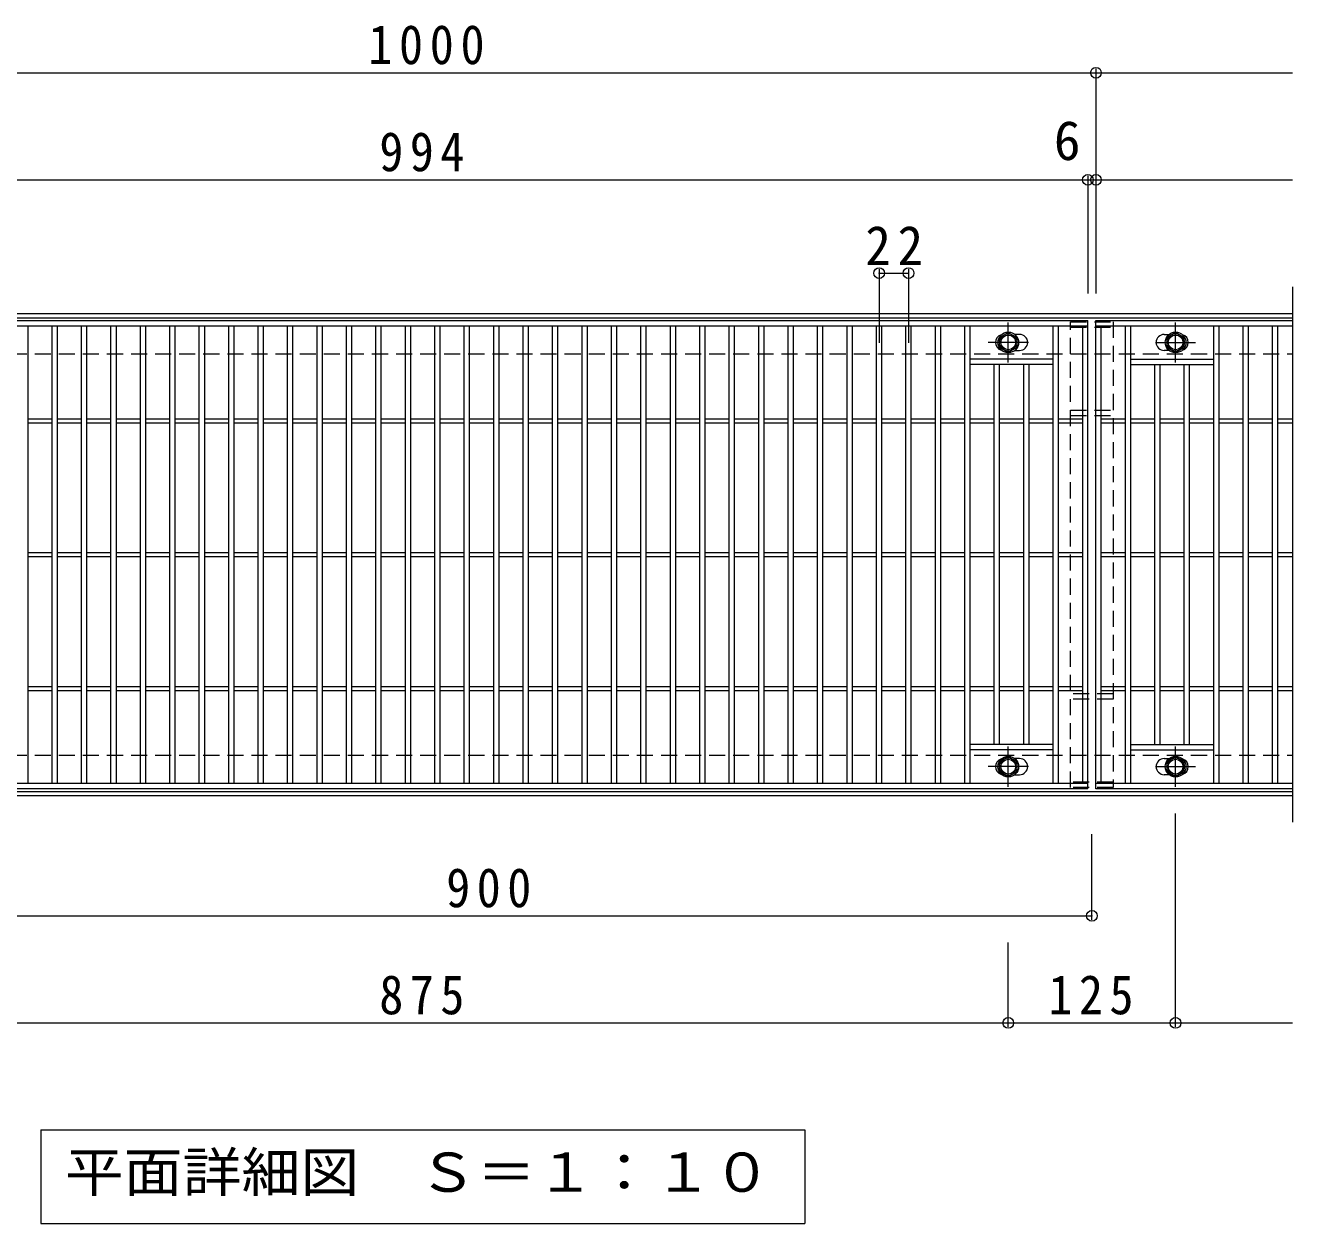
# Model space of a CAD drawing. Units: millimetres on the paper, enlarged 2 times, with parts at other scales. Extents: x -407 to 421, y -392 to 305.
# Drawn here: x -48.4 to 141, y 125.8 to 304.9 of the extents above; entities that cross this region are included whole.
import ezdxf
from ezdxf.enums import TextEntityAlignment as Align

# ---------------------------------------------------------------- set-up
doc = ezdxf.new("R2010")
doc.units = ezdxf.units.MM
doc.header["$LTSCALE"] = 2
doc.header["$PDMODE"] = 32
doc.header["$PDSIZE"] = 1.6
doc.linetypes.add('CHAIN1', pattern=[8, 5, -1, 1, -1])
doc.linetypes.add('DASHED1', pattern=[1.8, 1.2, -0.6])
for name, color, linetype, lineweight in [('C-1_躯体', 2, 'Continuous', 9), ('C-2_仕上', 3, 'Continuous', 9), ('C-4_文字', 7, 'Continuous', 9), ('C-5_建具', 7, 'Continuous', 9), ('C-8_ハッチ', 3, 'DASHED1', 9), ('C-B_衛生陶器', 2, 'Continuous', 9)]:
    doc.layers.add(name, color=color, linetype=linetype, lineweight=lineweight)
doc.styles.add('ＭＳ ゴシック', font='')
doc.styles.get('ＭＳ ゴシック').set_extended_font_data('MS Gothic')

msp = doc.modelspace()

# ---------------------------------------------------------------- linework, layer by layer
at = {"layer": 'C-1_躯体'}
for p, q in [((-119.021, 261.786), (140.979, 261.786)), ((-119.021, 261.186), (140.979, 261.186)), ((-119.021, 190.386), (140.979, 190.386)), ((-119.021, 189.786), (140.979, 189.786))]:
    msp.add_line(p, q, dxfattribs=at)
at = {"layer": 'C-2_仕上'}
for p, q in [((140.979, 265.786), (140.979, 185.786)), ((-88.421, 260.786), (110.379, 260.786)), ((-88.421, 259.986), (110.379, 259.986)), ((-48.021, 191.586), (-48.021, 259.986)), ((-44.421, 191.586), (-44.421, 259.986)), ((-43.621, 191.586), (-43.621, 259.986)), ((-40.021, 191.586), (-40.021, 259.986)), ((-39.221, 191.586), (-39.221, 259.986)), ((-35.621, 191.586), (-35.621, 259.986)), ((-34.821, 191.586), (-34.821, 259.986)), ((-31.221, 191.586), (-31.221, 259.986)), ((-30.421, 191.586), (-30.421, 259.986)), ((-26.821, 191.586), (-26.821, 259.986)), ((-26.021, 191.586), (-26.021, 259.986)), ((-22.421, 191.586), (-22.421, 259.986)), ((-21.621, 191.586), (-21.621, 259.986)), ((-18.021, 191.586), (-18.021, 259.986)), ((-17.221, 191.586), (-17.221, 259.986)), ((-13.621, 191.586), (-13.621, 259.986)), ((-12.821, 191.586), (-12.821, 259.986)), ((-9.221, 191.586), (-9.221, 259.986)), ((-8.421, 191.586), (-8.421, 259.986)), ((-4.821, 191.586), (-4.821, 259.986)), ((-4.021, 191.586), (-4.021, 259.986)), ((-0.421, 191.586), (-0.421, 259.986)), ((0.379, 191.586), (0.379, 259.986)), ((3.979, 191.586), (3.979, 259.986)), ((4.779, 191.586), (4.779, 259.986)), ((8.379, 191.586), (8.379, 259.986)), ((9.179, 191.586), (9.179, 259.986)), ((12.779, 191.586), (12.779, 259.986)), ((13.579, 191.586), (13.579, 259.986)), ((17.179, 191.586), (17.179, 259.986)), ((17.979, 191.586), (17.979, 259.986)), ((21.579, 191.586), (21.579, 259.986)), ((22.379, 191.586), (22.379, 259.986)), ((25.979, 191.586), (25.979, 259.986)), ((26.779, 191.586), (26.779, 259.986)), ((30.379, 191.586), (30.379, 259.986)), ((31.179, 191.586), (31.179, 259.986)), ((34.779, 191.586), (34.779, 259.986)), ((35.579, 191.586), (35.579, 259.986)), ((39.179, 191.586), (39.179, 259.986)), ((39.979, 191.586), (39.979, 259.986)), ((43.579, 191.586), (43.579, 259.986)), ((44.379, 191.586), (44.379, 259.986)), ((47.979, 191.586), (47.979, 259.986)), ((48.779, 191.586), (48.779, 259.986)), ((52.379, 191.586), (52.379, 259.986)), ((53.179, 191.586), (53.179, 259.986)), ((56.779, 191.586), (56.779, 259.986)), ((57.579, 191.586), (57.579, 259.986)), ((61.179, 191.586), (61.179, 259.986)), ((61.979, 191.586), (61.979, 259.986)), ((65.579, 191.586), (65.579, 259.986)), ((66.379, 191.586), (66.379, 259.986)), ((69.979, 191.586), (69.979, 259.986)), ((70.779, 191.586), (70.779, 259.986)), ((74.379, 191.586), (74.379, 259.986)), ((75.179, 191.586), (75.179, 259.986)), ((78.779, 191.586), (78.779, 259.986)), ((79.579, 191.586), (79.579, 259.986)), ((83.179, 191.586), (83.179, 259.986)), ((83.979, 191.586), (83.979, 259.986)), ((87.579, 191.586), (87.579, 259.986)), ((88.379, 191.586), (88.379, 259.986)), ((91.979, 191.586), (91.979, 259.986)), ((92.779, 191.586), (92.779, 259.986)), ((105.179, 191.586), (105.179, 259.986)), ((105.979, 191.586), (105.979, 259.986)), ((109.579, 259.986), (109.579, 191.586)), ((110.379, 190.786), (110.379, 260.786)), ((111.579, 260.786), (140.979, 260.786)), ((111.579, 190.786), (111.579, 260.786)), ((111.579, 259.986), (140.979, 259.986)), ((112.379, 191.586), (112.379, 259.986)), ((115.979, 191.586), (115.979, 259.986)), ((116.779, 191.586), (116.779, 259.986)), ((129.179, 191.586), (129.179, 259.986)), ((129.979, 191.586), (129.979, 259.986)), ((133.579, 191.586), (133.579, 259.986)), ((134.379, 191.586), (134.379, 259.986)), ((137.979, 191.586), (137.979, 259.986)), ((138.779, 191.586), (138.779, 259.986)), ((100.179, 258.686), (99.46, 258.686)), ((121.779, 258.686), (122.498, 258.686)), ((99.46, 256.286), (100.179, 256.286)), ((122.498, 256.286), (121.779, 256.286)), ((105.179, 254.986), (92.779, 254.986)), ((105.179, 254.186), (92.779, 254.186)), ((96.379, 197.386), (96.379, 254.186)), ((97.179, 197.386), (97.179, 254.186)), ((100.779, 197.386), (100.779, 254.186)), ((101.579, 197.386), (101.579, 254.186)), ((116.779, 254.986), (129.179, 254.986)), ((116.779, 254.186), (129.179, 254.186)), ((120.379, 197.386), (120.379, 254.186)), ((121.179, 197.386), (121.179, 254.186)), ((124.779, 197.386), (124.779, 254.186)), ((125.579, 197.386), (125.579, 254.186)), ((-48.021, 246.086), (-44.421, 246.086)), ((-48.021, 245.486), (-44.421, 245.486)), ((-43.621, 246.086), (-40.021, 246.086)), ((-43.621, 245.486), (-40.021, 245.486)), ((-39.221, 246.086), (-35.621, 246.086)), ((-39.221, 245.486), (-35.621, 245.486)), ((-34.821, 246.086), (-31.221, 246.086)), ((-34.821, 245.486), (-31.221, 245.486)), ((-30.421, 246.086), (-26.821, 246.086)), ((-30.421, 245.486), (-26.821, 245.486)), ((-26.021, 246.086), (-22.421, 246.086)), ((-26.021, 245.486), (-22.421, 245.486)), ((-21.621, 246.086), (-18.021, 246.086)), ((-21.621, 245.486), (-18.021, 245.486)), ((-17.221, 246.086), (-13.621, 246.086)), ((-17.221, 245.486), (-13.621, 245.486)), ((-12.821, 246.086), (-9.221, 246.086)), ((-12.821, 245.486), (-9.221, 245.486)), ((-8.421, 246.086), (-4.821, 246.086)), ((-8.421, 245.486), (-4.821, 245.486)), ((-4.021, 246.086), (-0.421, 246.086)), ((-4.021, 245.486), (-0.421, 245.486)), ((0.379, 246.086), (3.979, 246.086)), ((0.379, 245.486), (3.979, 245.486)), ((4.779, 246.086), (8.379, 246.086)), ((4.779, 245.486), (8.379, 245.486)), ((9.179, 246.086), (12.779, 246.086)), ((9.179, 245.486), (12.779, 245.486)), ((13.579, 246.086), (17.179, 246.086)), ((13.579, 245.486), (17.179, 245.486)), ((17.979, 246.086), (21.579, 246.086)), ((17.979, 245.486), (21.579, 245.486)), ((22.379, 246.086), (25.979, 246.086)), ((22.379, 245.486), (25.979, 245.486)), ((26.779, 246.086), (30.379, 246.086)), ((26.779, 245.486), (30.379, 245.486)), ((31.179, 246.086), (34.779, 246.086)), ((31.179, 245.486), (34.779, 245.486)), ((35.579, 246.086), (39.179, 246.086)), ((35.579, 245.486), (39.179, 245.486)), ((39.979, 246.086), (43.579, 246.086)), ((39.979, 245.486), (43.579, 245.486)), ((44.379, 246.086), (47.979, 246.086)), ((44.379, 245.486), (47.979, 245.486)), ((48.779, 246.086), (52.379, 246.086)), ((48.779, 245.486), (52.379, 245.486)), ((53.179, 246.086), (56.779, 246.086)), ((53.179, 245.486), (56.779, 245.486)), ((57.579, 246.086), (61.179, 246.086)), ((57.579, 245.486), (61.179, 245.486)), ((61.979, 246.086), (65.579, 246.086)), ((61.979, 245.486), (65.579, 245.486)), ((66.379, 246.086), (69.979, 246.086)), ((66.379, 245.486), (69.979, 245.486)), ((70.779, 246.086), (74.379, 246.086)), ((70.779, 245.486), (74.379, 245.486)), ((75.179, 246.086), (78.779, 246.086)), ((75.179, 245.486), (78.779, 245.486)), ((79.579, 246.086), (83.179, 246.086)), ((79.579, 245.486), (83.179, 245.486)), ((83.979, 246.086), (87.579, 246.086)), ((83.979, 245.486), (87.579, 245.486)), ((88.379, 246.086), (91.979, 246.086)), ((88.379, 245.486), (91.979, 245.486)), ((92.779, 246.086), (96.379, 246.086)), ((92.779, 245.486), (96.379, 245.486)), ((97.179, 246.086), (100.779, 246.086)), ((97.179, 245.486), (100.779, 245.486)), ((101.579, 246.086), (105.179, 246.086)), ((101.579, 245.486), (105.179, 245.486)), ((105.979, 246.086), (109.579, 246.086)), ((105.979, 245.486), (109.579, 245.486)), ((112.379, 246.086), (115.979, 246.086)), ((112.379, 245.486), (115.979, 245.486)), ((116.779, 246.086), (120.379, 246.086)), ((116.779, 245.486), (120.379, 245.486)), ((121.179, 246.086), (124.779, 246.086)), ((121.179, 245.486), (124.779, 245.486)), ((125.579, 246.086), (129.179, 246.086)), ((125.579, 245.486), (129.179, 245.486)), ((129.979, 246.086), (133.579, 246.086)), ((129.979, 245.486), (133.579, 245.486)), ((134.379, 246.086), (137.979, 246.086)), ((134.379, 245.486), (137.979, 245.486)), ((138.779, 246.086), (140.979, 246.086)), ((138.779, 245.486), (140.979, 245.486)), ((-48.021, 226.086), (-44.421, 226.086)), ((-48.021, 225.486), (-44.421, 225.486)), ((-43.621, 226.086), (-40.021, 226.086)), ((-43.621, 225.486), (-40.021, 225.486)), ((-39.221, 226.086), (-35.621, 226.086)), ((-39.221, 225.486), (-35.621, 225.486)), ((-34.821, 226.086), (-31.221, 226.086)), ((-34.821, 225.486), (-31.221, 225.486)), ((-30.421, 226.086), (-26.821, 226.086)), ((-30.421, 225.486), (-26.821, 225.486)), ((-26.021, 226.086), (-22.421, 226.086)), ((-26.021, 225.486), (-22.421, 225.486)), ((-21.621, 226.086), (-18.021, 226.086)), ((-21.621, 225.486), (-18.021, 225.486)), ((-17.221, 226.086), (-13.621, 226.086)), ((-17.221, 225.486), (-13.621, 225.486)), ((-12.821, 226.086), (-9.221, 226.086)), ((-12.821, 225.486), (-9.221, 225.486)), ((-8.421, 226.086), (-4.821, 226.086)), ((-8.421, 225.486), (-4.821, 225.486)), ((-4.021, 226.086), (-0.421, 226.086)), ((-4.021, 225.486), (-0.421, 225.486)), ((0.379, 226.086), (3.979, 226.086)), ((0.379, 225.486), (3.979, 225.486)), ((4.779, 226.086), (8.379, 226.086)), ((4.779, 225.486), (8.379, 225.486)), ((9.179, 226.086), (12.779, 226.086)), ((9.179, 225.486), (12.779, 225.486)), ((13.579, 226.086), (17.179, 226.086)), ((13.579, 225.486), (17.179, 225.486)), ((17.979, 226.086), (21.579, 226.086)), ((17.979, 225.486), (21.579, 225.486)), ((22.379, 226.086), (25.979, 226.086)), ((22.379, 225.486), (25.979, 225.486)), ((26.779, 226.086), (30.379, 226.086)), ((26.779, 225.486), (30.379, 225.486)), ((31.179, 226.086), (34.779, 226.086)), ((31.179, 225.486), (34.779, 225.486)), ((35.579, 226.086), (39.179, 226.086)), ((35.579, 225.486), (39.179, 225.486)), ((39.979, 226.086), (43.579, 226.086)), ((39.979, 225.486), (43.579, 225.486)), ((44.379, 226.086), (47.979, 226.086)), ((44.379, 225.486), (47.979, 225.486)), ((48.779, 226.086), (52.379, 226.086)), ((48.779, 225.486), (52.379, 225.486)), ((53.179, 226.086), (56.779, 226.086)), ((53.179, 225.486), (56.779, 225.486)), ((57.579, 226.086), (61.179, 226.086)), ((57.579, 225.486), (61.179, 225.486)), ((61.979, 226.086), (65.579, 226.086)), ((61.979, 225.486), (65.579, 225.486)), ((66.379, 226.086), (69.979, 226.086)), ((66.379, 225.486), (69.979, 225.486)), ((70.779, 226.086), (74.379, 226.086)), ((70.779, 225.486), (74.379, 225.486)), ((75.179, 226.086), (78.779, 226.086)), ((75.179, 225.486), (78.779, 225.486)), ((79.579, 226.086), (83.179, 226.086)), ((79.579, 225.486), (83.179, 225.486)), ((83.979, 226.086), (87.579, 226.086)), ((83.979, 225.486), (87.579, 225.486)), ((88.379, 226.086), (91.979, 226.086)), ((88.379, 225.486), (91.979, 225.486)), ((92.779, 226.086), (96.379, 226.086)), ((92.779, 225.486), (96.379, 225.486)), ((97.179, 226.086), (100.779, 226.086)), ((97.179, 225.486), (100.779, 225.486)), ((101.579, 226.086), (105.179, 226.086)), ((101.579, 225.486), (105.179, 225.486)), ((105.979, 226.086), (109.579, 226.086)), ((105.979, 225.486), (109.579, 225.486)), ((112.379, 226.086), (115.979, 226.086)), ((112.379, 225.486), (115.979, 225.486)), ((116.779, 226.086), (120.379, 226.086)), ((116.779, 225.486), (120.379, 225.486)), ((121.179, 226.086), (124.779, 226.086)), ((121.179, 225.486), (124.779, 225.486)), ((125.579, 226.086), (129.179, 226.086)), ((125.579, 225.486), (129.179, 225.486)), ((129.979, 226.086), (133.579, 226.086)), ((129.979, 225.486), (133.579, 225.486)), ((134.379, 226.086), (137.979, 226.086)), ((134.379, 225.486), (137.979, 225.486)), ((138.779, 226.086), (140.979, 226.086)), ((138.779, 225.486), (140.979, 225.486)), ((-48.021, 206.086), (-44.421, 206.086)), ((-48.021, 205.486), (-44.421, 205.486)), ((-43.621, 206.086), (-40.021, 206.086)), ((-43.621, 205.486), (-40.021, 205.486)), ((-39.221, 206.086), (-35.621, 206.086)), ((-39.221, 205.486), (-35.621, 205.486)), ((-34.821, 206.086), (-31.221, 206.086)), ((-34.821, 205.486), (-31.221, 205.486)), ((-30.421, 206.086), (-26.821, 206.086)), ((-30.421, 205.486), (-26.821, 205.486)), ((-26.021, 206.086), (-22.421, 206.086)), ((-26.021, 205.486), (-22.421, 205.486)), ((-21.621, 206.086), (-18.021, 206.086)), ((-21.621, 205.486), (-18.021, 205.486)), ((-17.221, 206.086), (-13.621, 206.086)), ((-17.221, 205.486), (-13.621, 205.486)), ((-12.821, 206.086), (-9.221, 206.086)), ((-12.821, 205.486), (-9.221, 205.486)), ((-8.421, 206.086), (-4.821, 206.086)), ((-8.421, 205.486), (-4.821, 205.486)), ((-4.021, 206.086), (-0.421, 206.086)), ((-4.021, 205.486), (-0.421, 205.486)), ((0.379, 206.086), (3.979, 206.086)), ((0.379, 205.486), (3.979, 205.486)), ((4.779, 206.086), (8.379, 206.086)), ((4.779, 205.486), (8.379, 205.486)), ((9.179, 206.086), (12.779, 206.086)), ((9.179, 205.486), (12.779, 205.486)), ((13.579, 206.086), (17.179, 206.086)), ((13.579, 205.486), (17.179, 205.486)), ((17.979, 206.086), (21.579, 206.086)), ((17.979, 205.486), (21.579, 205.486)), ((22.379, 206.086), (25.979, 206.086)), ((22.379, 205.486), (25.979, 205.486)), ((26.779, 206.086), (30.379, 206.086)), ((26.779, 205.486), (30.379, 205.486)), ((31.179, 206.086), (34.779, 206.086)), ((31.179, 205.486), (34.779, 205.486)), ((35.579, 206.086), (39.179, 206.086)), ((35.579, 205.486), (39.179, 205.486)), ((39.979, 206.086), (43.579, 206.086)), ((39.979, 205.486), (43.579, 205.486)), ((44.379, 206.086), (47.979, 206.086)), ((44.379, 205.486), (47.979, 205.486)), ((48.779, 206.086), (52.379, 206.086)), ((48.779, 205.486), (52.379, 205.486)), ((53.179, 206.086), (56.779, 206.086)), ((53.179, 205.486), (56.779, 205.486)), ((57.579, 206.086), (61.179, 206.086)), ((57.579, 205.486), (61.179, 205.486)), ((61.979, 206.086), (65.579, 206.086)), ((61.979, 205.486), (65.579, 205.486)), ((66.379, 206.086), (69.979, 206.086)), ((66.379, 205.486), (69.979, 205.486)), ((70.779, 206.086), (74.379, 206.086)), ((70.779, 205.486), (74.379, 205.486)), ((75.179, 206.086), (78.779, 206.086)), ((75.179, 205.486), (78.779, 205.486)), ((79.579, 206.086), (83.179, 206.086)), ((79.579, 205.486), (83.179, 205.486)), ((83.979, 206.086), (87.579, 206.086)), ((83.979, 205.486), (87.579, 205.486)), ((88.379, 206.086), (91.979, 206.086)), ((88.379, 205.486), (91.979, 205.486)), ((92.779, 206.086), (96.379, 206.086)), ((92.779, 205.486), (96.379, 205.486)), ((97.179, 206.086), (100.779, 206.086)), ((97.179, 205.486), (100.779, 205.486)), ((101.579, 206.086), (105.179, 206.086)), ((101.579, 205.486), (105.179, 205.486)), ((105.979, 206.086), (109.579, 206.086)), ((105.979, 205.486), (109.579, 205.486)), ((112.379, 206.086), (115.979, 206.086)), ((112.379, 205.486), (115.979, 205.486)), ((116.779, 206.086), (120.379, 206.086)), ((116.779, 205.486), (120.379, 205.486)), ((121.179, 206.086), (124.779, 206.086)), ((121.179, 205.486), (124.779, 205.486)), ((125.579, 206.086), (129.179, 206.086)), ((125.579, 205.486), (129.179, 205.486)), ((129.979, 206.086), (133.579, 206.086)), ((129.979, 205.486), (133.579, 205.486)), ((134.379, 206.086), (137.979, 206.086)), ((134.379, 205.486), (137.979, 205.486)), ((138.779, 206.086), (140.979, 206.086)), ((138.779, 205.486), (140.979, 205.486)), ((105.179, 197.386), (92.779, 197.386)), ((116.779, 197.386), (129.179, 197.386)), ((105.179, 196.586), (92.779, 196.586)), ((100.179, 195.286), (99.46, 195.286)), ((116.779, 196.586), (129.179, 196.586)), ((121.779, 195.286), (122.498, 195.286)), ((110.379, 191.586), (-88.421, 191.586)), ((99.46, 192.886), (100.179, 192.886)), ((140.979, 191.586), (111.579, 191.586)), ((122.498, 192.886), (121.779, 192.886)), ((110.379, 190.786), (-88.421, 190.786)), ((140.979, 190.786), (111.579, 190.786))]:
    msp.add_line(p, q, dxfattribs=at)
for centre, start, end in [((97.779, 257.486), 106.33482, 180), ((100.179, 257.486), 0, 90), ((121.779, 257.486), 90, 180), ((124.179, 257.486), 0, 73.66518), ((97.779, 257.486), 180, 253.66518), ((100.179, 257.486), 270, 0), ((121.779, 257.486), 180, 270), ((124.179, 257.486), 286.33482, 0), ((97.779, 194.086), 106.33482, 180), ((100.179, 194.086), 0, 90), ((121.779, 194.086), 90, 180), ((124.179, 194.086), 0, 73.66518), ((97.779, 194.086), 180, 253.66518), ((100.179, 194.086), 270, 0), ((121.779, 194.086), 180, 270), ((124.179, 194.086), 286.33482, 0)]:
    msp.add_arc(centre, 1.2, start, end, dxfattribs=at)
at = {"layer": 'C-4_文字'}
for p, q in [((-88.421, 297.786), (111.579, 297.786)), ((111.579, 298.386), (111.579, 264.786)), ((111.579, 297.786), (140.979, 297.786)), ((110.379, 282.386), (110.379, 264.786)), ((-88.421, 281.786), (110.379, 281.786)), ((110.379, 281.786), (111.579, 281.786)), ((111.579, 281.786), (140.979, 281.786)), ((79.179, 268.446), (79.179, 257.439)), ((79.179, 267.846), (83.579, 267.846)), ((83.579, 268.446), (83.579, 257.439)), ((123.479, 155.186), (123.479, 187.086)), ((110.979, 171.186), (110.979, 183.986)), ((-69.021, 171.786), (110.979, 171.786)), ((98.479, 155.186), (98.479, 167.786)), ((-76.521, 155.786), (98.479, 155.786)), ((98.479, 155.786), (123.479, 155.786)), ((123.479, 155.786), (140.979, 155.786))]:
    msp.add_line(p, q, dxfattribs=at)
for p in [(111.579, 297.786), (110.379, 281.786), (111.579, 281.786), (79.179, 267.846), (83.579, 267.846), (110.979, 171.786), (98.479, 155.786), (123.479, 155.786)]:
    msp.add_point(p, dxfattribs=at)
at = {"layer": 'C-5_建具'}
for p, q in [((-46.121, 139.786), (68.079, 139.786)), ((-46.121, 139.786), (-46.121, 125.786)), ((68.079, 139.786), (68.079, 125.786)), ((-46.121, 125.786), (68.079, 125.786))]:
    msp.add_line(p, q, dxfattribs=at)
at = {"layer": 'C-8_ハッチ'}
for p, q in [((107.779, 259.786), (114.179, 259.786)), ((107.779, 247.386), (114.179, 247.386)), ((107.779, 246.586), (114.179, 246.586)), ((114.179, 204.986), (107.779, 204.986)), ((114.179, 204.186), (107.779, 204.186)), ((114.179, 191.786), (107.779, 191.786))]:
    msp.add_line(p, q, dxfattribs=at)
at = {"layer": 'C-8_ハッチ', "color": 2}
for p, q in [((-119.021, 255.786), (140.979, 255.786)), ((-119.021, 195.786), (140.979, 195.786))]:
    msp.add_line(p, q, dxfattribs=at)
at = {"layer": 'C-8_ハッチ'}
msp.add_lwpolyline([(107.779, 260.586), (114.179, 260.586), (114.179, 190.986), (107.779, 190.986)], close=True, dxfattribs=at)
at = {"layer": 'C-B_衛生陶器', "color": 7, "linetype": 'CHAIN1'}
for p, q in [((98.479, 254.486), (98.479, 260.486)), ((123.479, 254.486), (123.479, 260.486)), ((101.479, 257.486), (95.479, 257.486)), ((120.479, 257.486), (126.479, 257.486)), ((98.479, 191.086), (98.479, 197.086)), ((123.479, 191.086), (123.479, 197.086)), ((101.479, 194.086), (95.479, 194.086)), ((120.479, 194.086), (126.479, 194.086))]:
    msp.add_line(p, q, dxfattribs=at)
at = {"layer": 'C-B_衛生陶器'}
for points in [[(99.778, 256.736), (98.479, 255.986), (97.18, 256.736), (97.18, 258.236), (98.479, 258.986), (99.778, 258.236)], [(122.18, 256.736), (123.479, 255.986), (124.778, 256.736), (124.778, 258.236), (123.479, 258.986), (122.18, 258.236)], [(99.778, 193.336), (98.479, 192.586), (97.18, 193.336), (97.18, 194.836), (98.479, 195.586), (99.778, 194.836)], [(122.18, 193.336), (123.479, 192.586), (124.778, 193.336), (124.778, 194.836), (123.479, 195.586), (122.18, 194.836)]]:
    msp.add_lwpolyline(points, close=True, dxfattribs=at)
for centre, radius in [((98.479, 257.486), 1.55), ((98.479, 257.486), 1.3), ((98.479, 257.486), 1.1), ((123.479, 257.486), 1.55), ((123.479, 257.486), 1.3), ((123.479, 257.486), 1.1), ((98.479, 194.086), 1.55), ((98.479, 194.086), 1.3), ((98.479, 194.086), 1.1), ((123.479, 194.086), 1.55), ((123.479, 194.086), 1.3), ((123.479, 194.086), 1.1)]:
    msp.add_circle(centre, radius, dxfattribs=at)

# ---------------------------------------------------------------- texts
at = {"layer": 'C-4_文字', "color": 2, "style": 'ＭＳ ゴシック'}
msp.add_text('6', height=5.865, dxfattribs=at).set_placement((105.287, 282.986), align=Align.BOTTOM_LEFT)
at = {"layer": 'C-4_文字', "color": 2, "char_height": 5.865, "attachment_point": 7, "style": 'ＭＳ ゴシック'}
for s, insert in [('\\T1.28;\\W0.9;1000', (2.829, 298.986)), ('\\T1.27;\\W0.9;994', (4.479, 282.986)), ('\\T1.27;\\W0.95;22', (77.129, 269.046)), ('\\T1.27;\\W0.9;900', (14.479, 172.986)), ('\\T1.27;\\W0.9;875', (4.479, 156.986)), ('\\T1.27;\\W0.9;125', (104.479, 156.986))]:
    msp.add_mtext(s, dxfattribs=dict(at, insert=insert))
at = {"layer": 'C-5_建具', "color": 2, "style": 'ＭＳ ゴシック', "width": 1.1}
msp.add_text('平面詳細図\u3000Ｓ＝１：１０', height=5.865, dxfattribs=at).set_placement((-42.521, 128.786), align=Align.BOTTOM_LEFT)

doc.saveas('drawing.dxf')
